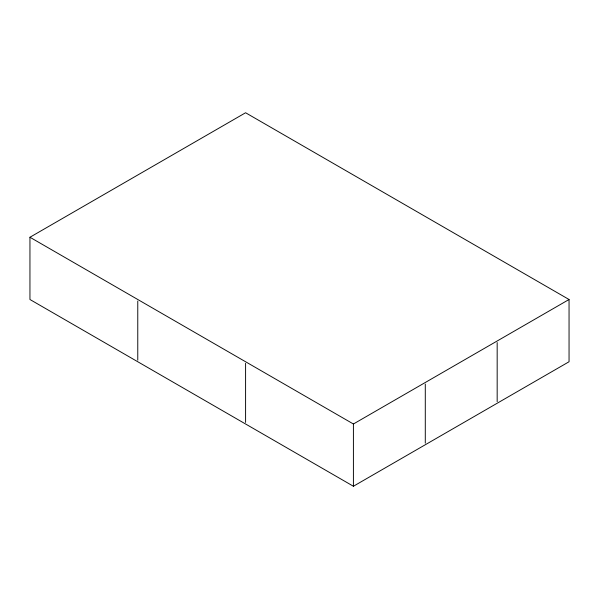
<?xml version="1.0" encoding="UTF-8"?>
<svg xmlns="http://www.w3.org/2000/svg" width="599" height="599" viewBox="0 0 599 599"><rect width="100%" height="100%" fill="white"/><g stroke="black" fill="none" stroke-linecap="round" stroke-linejoin="round"><path stroke-width="0.9" d="M29.95 237.249L245.59 112.754L569.05 299.5L569.05 361.751L353.41 486.246L29.95 299.5L29.95 237.249L353.41 423.995L569.05 299.5M497.17 342.553L497.17 401.689M425.29 384.056L425.29 443.193M353.41 423.995L353.41 486.246M245.59 363.308L245.59 422.445M137.77 301.057L137.77 360.194"/></g></svg>
